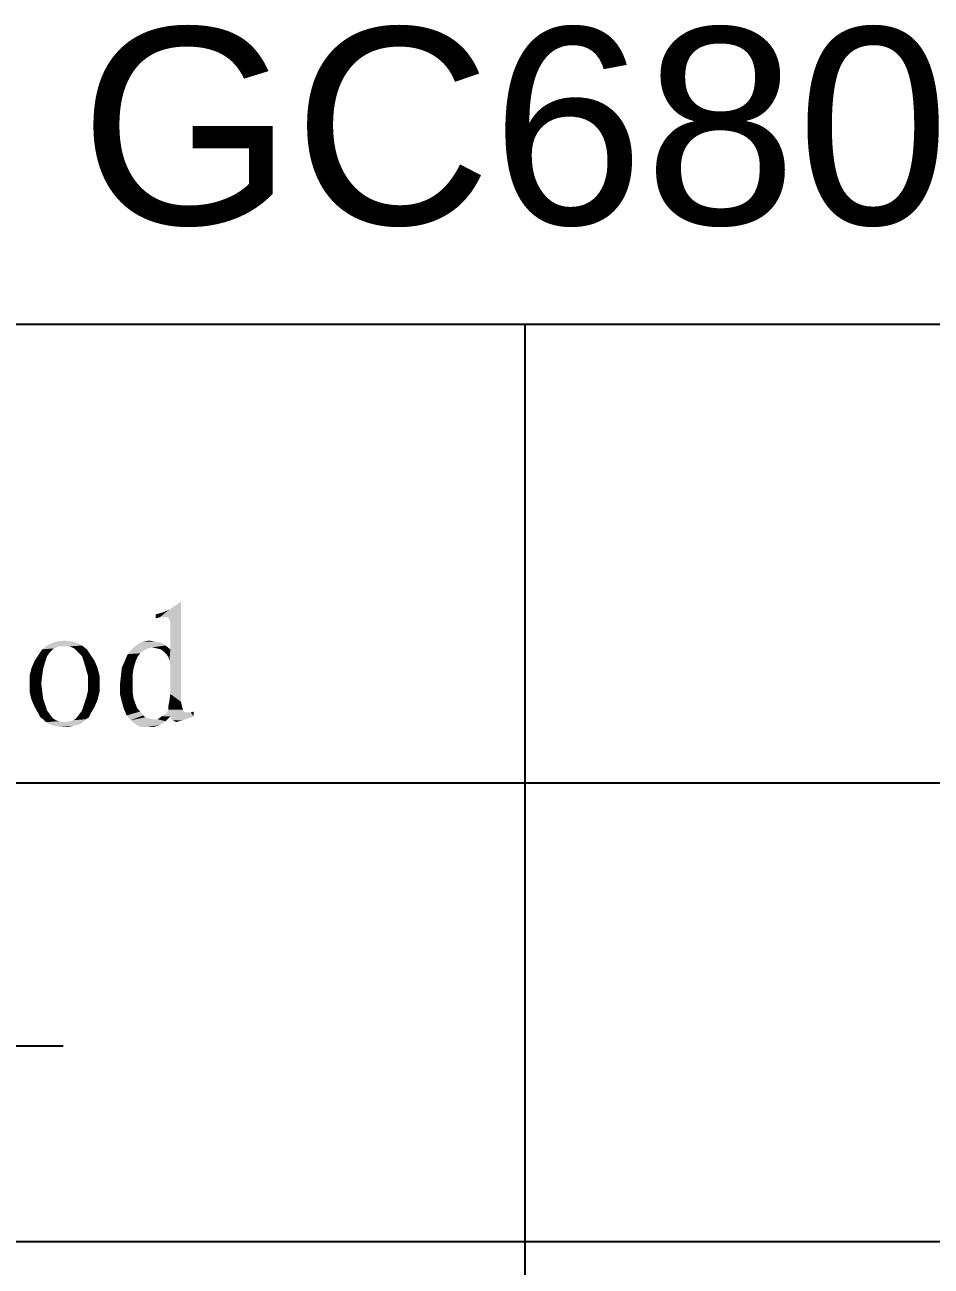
# Model space of a CAD drawing. Header units: millimetres. Extents: x 336 to 634, y 189 to 399.
# Drawn here: x 590.91 to 604.75, y 207.8 to 226.74 of the extents above; entities that cross this region are included whole.
import ezdxf

# ---------------------------------------------------------------- set-up
doc = ezdxf.new("R2010")
doc.units = ezdxf.units.MM

msp = doc.modelspace()

# ---------------------------------------------------------------- linework, layer by layer
at = {"color": 7, "linetype": 'Continuous'}
for p, q in [((448.54993, 222.17685), (628.54993, 222.17685)), ((598.54993, 201.17685), (598.54993, 222.17685)), ((448.54993, 215.17685), (628.54993, 215.17685)), ((448.54993, 208.17685), (628.54993, 208.17685))]:
    msp.add_line(p, q, dxfattribs=at)
at = {"color": 1, "linetype": 'Continuous'}
msp.add_line((584.14205, 211.16389), (591.49611, 211.16389), dxfattribs=at)
at = {"color": 7, "linetype": 'Continuous'}
for points in [[(592.96967, 217.70202), (593.2067, 217.8798), (593.29559, 217.93906)], [(593.05856, 217.70202), (592.96967, 217.70202), (593.29559, 217.93906)], [(592.96967, 217.70202), (593.11782, 217.82054), (593.2067, 217.8798)], [(593.08819, 217.70202), (593.05856, 217.70202), (593.29559, 217.93906)], [(593.11782, 217.67239), (593.08819, 217.70202), (593.29559, 217.93906)], [(593.13263, 217.62795), (593.11782, 217.67239), (593.29559, 217.93906)], [(593.11782, 217.03535), (593.13263, 217.21313), (593.29559, 217.93906)], [(593.13263, 216.97609), (593.11782, 217.03535), (593.29559, 217.93906)], [(593.13263, 217.56869), (593.13263, 217.62795), (593.29559, 217.93906)], [(593.13263, 217.21313), (593.13263, 217.56869), (593.29559, 217.93906)], [(593.13263, 216.91683), (593.13263, 216.97609), (593.29559, 217.93906)], [(593.13263, 216.76869), (593.13263, 216.91683), (593.29559, 217.93906)], [(593.13263, 216.63535), (593.13263, 216.76869), (593.29559, 217.93906)], [(593.13263, 216.53165), (593.13263, 216.63535), (593.29559, 217.93906)], [(593.13263, 216.53165), (593.29559, 217.93906), (593.29559, 216.41313)], [(592.96967, 217.70202), (592.91041, 217.74646), (593.01411, 217.77609)], [(592.96967, 217.70202), (592.91041, 217.68721), (592.91041, 217.74646)], [(592.96967, 217.70202), (593.01411, 217.77609), (593.11782, 217.82054)], [(591.72522, 217.30202), (591.25115, 217.27239), (591.31041, 217.30202)], [(591.25115, 217.27239), (591.72522, 217.30202), (591.78448, 217.27239)], [(591.65115, 217.33165), (591.31041, 217.30202), (591.38448, 217.33165)], [(591.31041, 217.30202), (591.65115, 217.33165), (591.72522, 217.30202)], [(591.38448, 217.33165), (591.51782, 217.34646), (591.65115, 217.33165)], [(593.05856, 217.27239), (592.55485, 217.22795), (592.62893, 217.28721)], [(592.89559, 217.33165), (592.98448, 217.31683), (592.62893, 217.28721)], [(592.89559, 217.33165), (592.62893, 217.28721), (592.71782, 217.33165)], [(592.62893, 217.28721), (592.98448, 217.31683), (593.05856, 217.27239)], [(592.71782, 217.33165), (592.8067, 217.34646), (592.89559, 217.33165)], [(591.25115, 217.10943), (591.05856, 217.03535), (591.11782, 217.12424)], [(591.05856, 217.03535), (591.25115, 217.10943), (591.22152, 217.02054)], [(591.29559, 217.16869), (591.11782, 217.12424), (591.17708, 217.21313)], [(591.11782, 217.12424), (591.29559, 217.16869), (591.25115, 217.10943)], [(591.42893, 217.25758), (591.17708, 217.21313), (591.25115, 217.27239)], [(591.42893, 217.25758), (591.35485, 217.22795), (591.17708, 217.21313)], [(591.17708, 217.21313), (591.35485, 217.22795), (591.29559, 217.16869)], [(591.25115, 217.27239), (591.78448, 217.27239), (591.42893, 217.25758)], [(591.51782, 217.25758), (591.42893, 217.25758), (591.78448, 217.27239)], [(591.59189, 217.25758), (591.51782, 217.25758), (591.78448, 217.27239)], [(591.66596, 217.22795), (591.59189, 217.25758), (591.78448, 217.27239)], [(591.66596, 217.22795), (591.78448, 217.27239), (591.85856, 217.21313)], [(591.85856, 217.21313), (591.72522, 217.16869), (591.66596, 217.22795)], [(591.72522, 217.16869), (591.85856, 217.21313), (591.91782, 217.12424)], [(591.91782, 217.12424), (591.78448, 217.10943), (591.72522, 217.16869)], [(591.78448, 217.10943), (591.91782, 217.12424), (591.97708, 217.03535)], [(591.97708, 217.03535), (591.81411, 217.02054), (591.78448, 217.10943)], [(592.62893, 217.09461), (592.43633, 217.03535), (592.48078, 217.13906)], [(592.79189, 217.22795), (592.73263, 217.19832), (592.48078, 217.13906)], [(592.79189, 217.22795), (592.48078, 217.13906), (592.55485, 217.22795)], [(592.73263, 217.19832), (592.67337, 217.15387), (592.48078, 217.13906)], [(592.48078, 217.13906), (592.67337, 217.15387), (592.62893, 217.09461)], [(593.05856, 217.27239), (592.85115, 217.24276), (592.55485, 217.22795)], [(592.55485, 217.22795), (592.85115, 217.24276), (592.79189, 217.22795)], [(592.92522, 217.22795), (592.85115, 217.24276), (593.05856, 217.27239)], [(592.98448, 217.21313), (592.92522, 217.22795), (593.05856, 217.27239)], [(592.98448, 217.21313), (593.05856, 217.27239), (593.13263, 217.21313)], [(593.13263, 217.21313), (593.02893, 217.1835), (592.98448, 217.21313)], [(593.07337, 217.13906), (593.02893, 217.1835), (593.13263, 217.21313)], [(593.103, 217.09461), (593.07337, 217.13906), (593.13263, 217.21313)], [(593.11782, 217.03535), (593.103, 217.09461), (593.13263, 217.21313)], [(591.19189, 216.91683), (590.98448, 216.81313), (591.01411, 216.93165)], [(590.98448, 216.81313), (591.19189, 216.91683), (591.17708, 216.81313)], [(591.22152, 217.02054), (591.01411, 216.93165), (591.05856, 217.03535)], [(591.01411, 216.93165), (591.22152, 217.02054), (591.19189, 216.91683)], [(591.81411, 217.02054), (591.97708, 217.03535), (592.02152, 216.93165)], [(592.02152, 216.93165), (591.84374, 216.91683), (591.81411, 217.02054)], [(591.87337, 216.81313), (591.84374, 216.91683), (592.02152, 216.93165)], [(591.87337, 216.81313), (592.02152, 216.93165), (592.05115, 216.81313)], [(592.56967, 216.91683), (592.37708, 216.79832), (592.39189, 216.93165)], [(592.56967, 216.91683), (592.55485, 216.81313), (592.37708, 216.79832)], [(592.5993, 217.02054), (592.39189, 216.93165), (592.43633, 217.03535)], [(592.39189, 216.93165), (592.5993, 217.02054), (592.56967, 216.91683)], [(592.43633, 217.03535), (592.62893, 217.09461), (592.5993, 217.02054)], [(591.17708, 216.81313), (590.98448, 216.69461), (590.98448, 216.81313)], [(590.98448, 216.69461), (591.17708, 216.81313), (591.16226, 216.69461)], [(592.05115, 216.81313), (591.87337, 216.69461), (591.87337, 216.81313)], [(591.87337, 216.69461), (592.05115, 216.81313), (592.05115, 216.69461)], [(592.55485, 216.69461), (592.36226, 216.66498), (592.37708, 216.79832)], [(592.37708, 216.79832), (592.55485, 216.81313), (592.55485, 216.69461)], [(591.16226, 216.69461), (591.17708, 216.57609), (590.98448, 216.56128)], [(591.16226, 216.69461), (590.98448, 216.56128), (590.98448, 216.69461)], [(590.98448, 216.56128), (591.17708, 216.57609), (591.19189, 216.45757)], [(591.19189, 216.45757), (591.01411, 216.44276), (590.98448, 216.56128)], [(592.05115, 216.56128), (591.84374, 216.45757), (591.87337, 216.57609)], [(591.84374, 216.45757), (592.05115, 216.56128), (592.02152, 216.44276)], [(592.05115, 216.69461), (591.87337, 216.57609), (591.87337, 216.69461)], [(591.87337, 216.57609), (592.05115, 216.69461), (592.05115, 216.56128)], [(592.36226, 216.66498), (592.55485, 216.69461), (592.55485, 216.57609)], [(592.55485, 216.57609), (592.36226, 216.53165), (592.36226, 216.66498)], [(592.36226, 216.53165), (592.55485, 216.57609), (592.56967, 216.47239)], [(592.56967, 216.47239), (592.39189, 216.41313), (592.36226, 216.53165)], [(593.29559, 216.41313), (593.11782, 216.42795), (593.13263, 216.53165)], [(591.01411, 216.44276), (591.19189, 216.45757), (591.22152, 216.36869)], [(591.22152, 216.36869), (591.05856, 216.33906), (591.01411, 216.44276)], [(591.05856, 216.33906), (591.22152, 216.36869), (591.25115, 216.2798)], [(591.25115, 216.2798), (591.11782, 216.23535), (591.05856, 216.33906)], [(591.97708, 216.33906), (591.78448, 216.2798), (591.81411, 216.36869)], [(591.78448, 216.2798), (591.97708, 216.33906), (591.91782, 216.23535)], [(592.02152, 216.44276), (591.81411, 216.36869), (591.84374, 216.45757)], [(591.81411, 216.36869), (592.02152, 216.44276), (591.97708, 216.33906)], [(592.39189, 216.41313), (592.56967, 216.47239), (592.5993, 216.3835)], [(592.5993, 216.3835), (592.42152, 216.30943), (592.39189, 216.41313)], [(592.42152, 216.30943), (592.5993, 216.3835), (592.62893, 216.30943)], [(593.29559, 216.41313), (593.103, 216.35387), (593.11782, 216.42795)], [(593.103, 216.35387), (593.29559, 216.41313), (593.31041, 216.33906)], [(593.31041, 216.33906), (593.103, 216.29461), (593.103, 216.35387)], [(593.103, 216.29461), (593.31041, 216.33906), (593.32522, 216.29461)], [(591.11782, 216.23535), (591.25115, 216.2798), (591.29559, 216.22054)], [(591.29559, 216.22054), (591.14745, 216.17609), (591.11782, 216.23535)], [(591.14745, 216.17609), (591.29559, 216.22054), (591.34004, 216.16128)], [(591.34004, 216.16128), (591.19189, 216.14646), (591.14745, 216.17609)], [(591.19189, 216.14646), (591.34004, 216.16128), (591.38448, 216.13165)], [(591.84374, 216.14646), (591.65115, 216.13165), (591.69559, 216.16128)], [(591.88819, 216.17609), (591.69559, 216.16128), (591.74004, 216.22054)], [(591.69559, 216.16128), (591.88819, 216.17609), (591.84374, 216.14646)], [(591.91782, 216.23535), (591.74004, 216.22054), (591.78448, 216.2798)], [(591.74004, 216.22054), (591.91782, 216.23535), (591.88819, 216.17609)], [(592.62893, 216.30943), (592.46596, 216.20572), (592.42152, 216.30943)], [(592.62893, 216.30943), (592.67337, 216.26498), (592.46596, 216.20572)], [(592.46596, 216.20572), (592.67337, 216.26498), (592.71782, 216.20572)], [(592.71782, 216.20572), (592.52522, 216.13165), (592.46596, 216.20572)], [(592.71782, 216.20572), (592.74745, 216.17609), (592.52522, 216.13165)], [(592.74745, 216.17609), (592.79189, 216.16128), (592.52522, 216.13165)], [(592.79189, 216.16128), (592.86596, 216.14646), (592.52522, 216.13165)], [(593.13263, 216.19091), (592.94004, 216.14646), (592.9993, 216.19091)], [(592.94004, 216.14646), (593.13263, 216.19091), (593.05856, 216.11683)], [(592.9993, 216.19091), (593.07337, 216.23535), (593.44374, 216.25017)], [(593.13263, 216.19091), (592.9993, 216.19091), (593.44374, 216.25017)], [(593.34004, 216.26498), (593.36967, 216.25017), (593.07337, 216.23535)], [(593.34004, 216.26498), (593.07337, 216.23535), (593.08819, 216.26498)], [(593.36967, 216.25017), (593.44374, 216.25017), (593.07337, 216.23535)], [(593.32522, 216.29461), (593.08819, 216.26498), (593.103, 216.29461)], [(593.08819, 216.26498), (593.32522, 216.29461), (593.34004, 216.26498)], [(593.48819, 216.19091), (593.13263, 216.19091), (593.44374, 216.25017)], [(593.48819, 216.19091), (593.14745, 216.14646), (593.13263, 216.19091)], [(593.48819, 216.19091), (593.3993, 216.16128), (593.14745, 216.14646)], [(593.16226, 216.13165), (593.14745, 216.14646), (593.3993, 216.16128)], [(593.16226, 216.13165), (593.3993, 216.16128), (593.32522, 216.13165)], [(593.44374, 216.25017), (593.48819, 216.26498), (593.48819, 216.19091)], [(591.38448, 216.13165), (591.23633, 216.10202), (591.19189, 216.14646)], [(591.38448, 216.13165), (591.42893, 216.11684), (591.23633, 216.10202)], [(591.23633, 216.10202), (591.42893, 216.11684), (591.51782, 216.10202)], [(591.51782, 216.10202), (591.28078, 216.07239), (591.23633, 216.10202)], [(591.51782, 216.10202), (591.7993, 216.10202), (591.28078, 216.07239)], [(591.28078, 216.07239), (591.7993, 216.10202), (591.75485, 216.07239)], [(591.75485, 216.07239), (591.32522, 216.05758), (591.28078, 216.07239)], [(591.32522, 216.05758), (591.75485, 216.07239), (591.69559, 216.05758)], [(591.69559, 216.05758), (591.38448, 216.04276), (591.32522, 216.05758)], [(591.38448, 216.04276), (591.69559, 216.05758), (591.63633, 216.04276)], [(591.63633, 216.04276), (591.44374, 216.02795), (591.38448, 216.04276)], [(591.51782, 216.02795), (591.44374, 216.02795), (591.63633, 216.04276)], [(591.51782, 216.10202), (591.6067, 216.11684), (591.84374, 216.14646)], [(591.51782, 216.10202), (591.84374, 216.14646), (591.7993, 216.10202)], [(591.51782, 216.02795), (591.63633, 216.04276), (591.57708, 216.02795)], [(591.6067, 216.11684), (591.65115, 216.13165), (591.84374, 216.14646)], [(592.86596, 216.14646), (592.94004, 216.14646), (592.52522, 216.13165)], [(593.05856, 216.11683), (592.52522, 216.13165), (592.94004, 216.14646)], [(593.05856, 216.11683), (592.5993, 216.07239), (592.52522, 216.13165)], [(592.5993, 216.07239), (593.05856, 216.11683), (592.96967, 216.05758)], [(592.96967, 216.05758), (592.67337, 216.02795), (592.5993, 216.07239)], [(592.77708, 216.02795), (592.67337, 216.02795), (592.96967, 216.05758)], [(592.77708, 216.02795), (592.96967, 216.05758), (592.88078, 216.02795)], [(593.32522, 216.13165), (593.19189, 216.11683), (593.16226, 216.13165)], [(593.19189, 216.11683), (593.32522, 216.13165), (593.26596, 216.11683)], [(593.26596, 216.11683), (593.22152, 216.10202), (593.19189, 216.11683)]]:
    msp.add_solid(points, dxfattribs=at)

# ---------------------------------------------------------------- texts
at = {"lineweight": 0, "insert": (579.74766, 226.69916), "char_height": 3, "width": 77.9898824, "attachment_point": 1}
msp.add_mtext('{\\fArial|b0|i0|c0|p32;\\C5;^IGC6800-XC-08}', dxfattribs=at)

doc.saveas('drawing.dxf')
